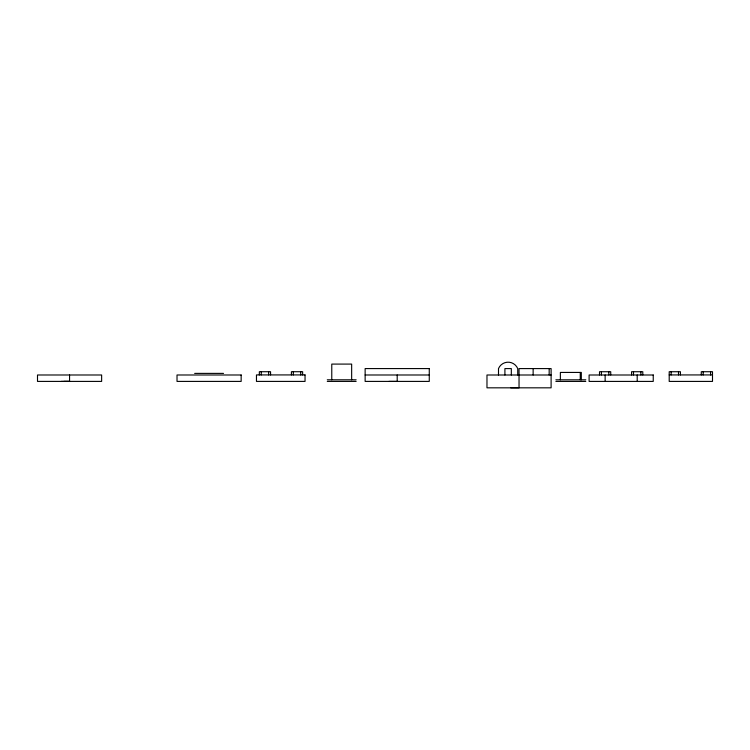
<?xml version="1.0" encoding="UTF-8"?>
<svg xmlns="http://www.w3.org/2000/svg" width="750" height="750" viewBox="0 0 750 750"><rect width="100%" height="100%" fill="white"/><g stroke="black" fill="none" stroke-linecap="round" stroke-linejoin="round"><path stroke-width="1.12" d="M194.653 373.387L223.519 373.387M365.138 374.991L429.272 374.991M551.109 375L486.975 375L486.975 387.825L551.109 387.825L551.109 368.588L519.038 368.588L519.038 387.825L510.741 387.816M669.206 374.934L712.5 374.934M327.281 379.8L356.137 379.8M555.881 379.809L585.806 379.809M69.562 374.991L69.562 381.403L37.5 381.403L37.5 374.991L101.634 374.991L101.634 381.403L63.919 381.403M327.281 381.403L356.137 381.403M555.881 381.412L585.806 381.412M388.903 381.403L397.2 381.403L397.2 374.991M61.266 381.403L69.562 381.403M710.578 371.728L710.578 374.934M703.2 371.728L703.2 374.934M701.278 374.934L701.278 371.728L712.5 371.728L712.5 381.412L669.206 381.412L669.206 371.728L680.438 371.728L680.438 374.934M678.506 371.728L678.506 374.934M671.138 371.728L671.138 374.934M642.797 374.934L642.797 371.728L631.575 371.728L631.575 374.934M640.875 371.728L640.875 374.934M637.2 375L637.2 381.412M633.497 371.728L633.497 374.934M610.734 374.934L610.734 371.728L599.513 371.728L599.513 374.934M608.812 371.728L608.812 374.934M605.138 375L605.138 381.412M601.434 371.728L601.434 374.934M581.316 379.809L581.316 372.431L560.372 372.431L560.372 379.809M580.256 372.431L580.256 379.809M549.169 368.588L549.169 375M533.137 368.588L533.137 375M517.734 375L517.734 368.588A10.425 10.425 0 0 0 498.497 368.588L498.497 375M511.322 375L511.322 368.588L504.909 368.588L504.909 375M351.656 379.8L351.656 364.088L331.772 364.088L331.772 379.8M302.634 374.925L302.634 371.719L291.412 371.719L291.412 374.925M300.712 371.719L300.712 374.925M293.334 371.719L293.334 374.925M270.562 374.925L270.562 371.719L259.341 371.719L259.341 374.925M268.641 371.719L268.641 374.925M261.262 371.719L261.262 374.925M429.272 368.578L365.138 368.578L365.138 381.403L429.272 381.403L429.272 368.578M241.153 374.991L177.019 374.991L177.019 381.403L241.153 381.403L241.153 374.991M305.044 374.925L256.462 374.925L256.462 381.403L305.044 381.403L305.044 374.925M653.241 375L589.106 375L589.106 381.412L653.241 381.412L653.241 375"/></g></svg>
